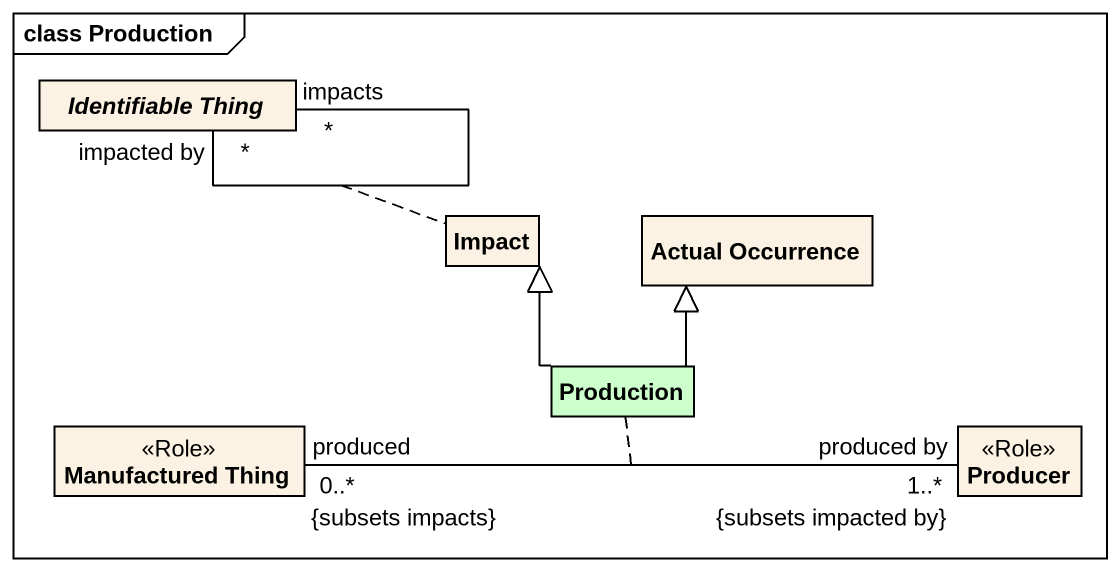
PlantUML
@startuml
mainframe class Production
hide circle
hide empty members
abstract class "Identifiable Thing" as Identifiable_Thing
class Impact
class "Actual Occurrence" as Actual_Occurrence
class Production #CCFFCC
class "Manufactured Thing" as Manufactured_Thing <<Role>>
class Producer <<Role>>
Identifiable_Thing "impacted by\n*" -- "impacts\n*" Identifiable_Thing
(Identifiable_Thing, Identifiable_Thing) .. Impact
Production -up-|> Impact
Production -up-|> Actual_Occurrence
Manufactured_Thing "produced\n0..*\n{subsets impacts}" -right- "produced by\n1..*\n{subsets impacted by}" Producer
(Manufactured_Thing, Producer) .. Production
@enduml
